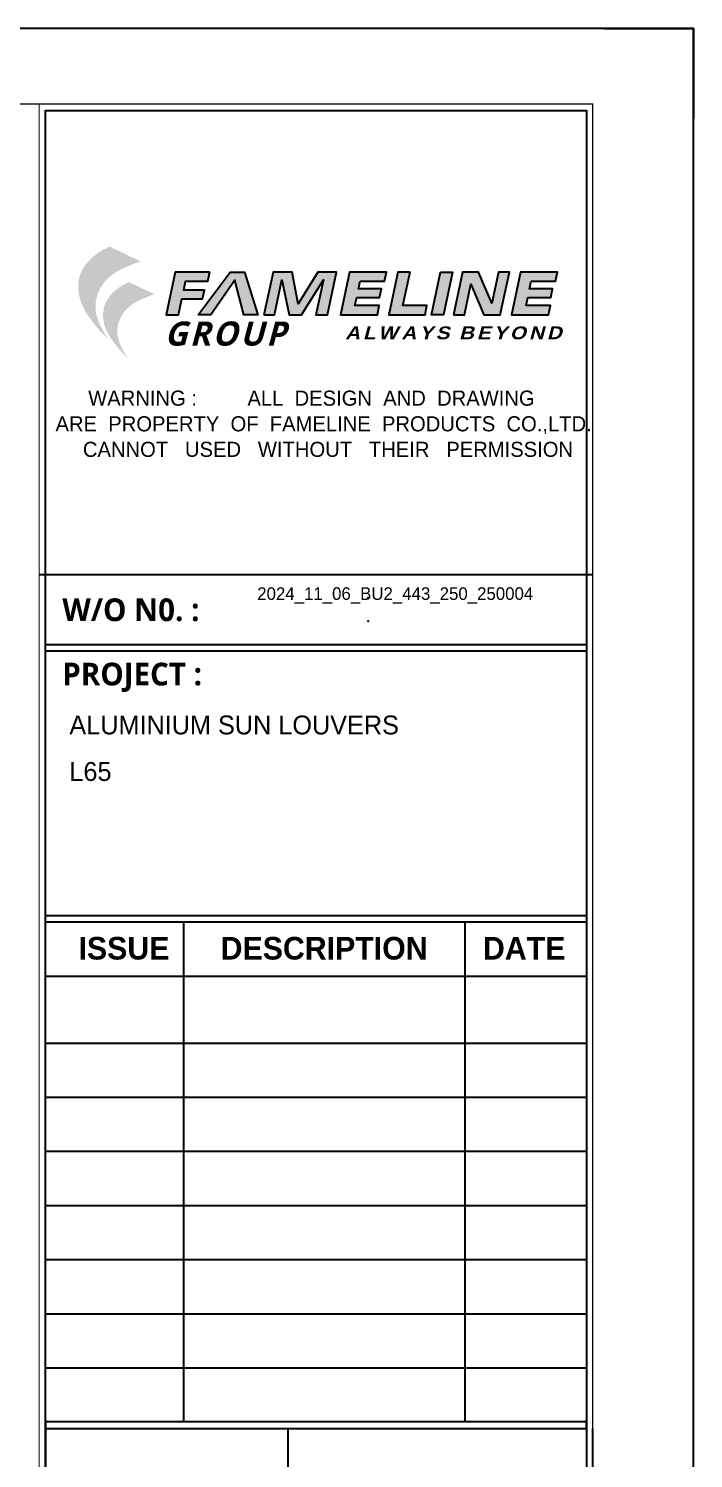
# Model space of a CAD drawing. Header units: millimetres. Extents: x -244126 to 368105, y -173968 to 259060.
# Drawn here: x -184224 to -178941, y 26169 to 37533 of the extents above; entities that cross this region are included whole.
import ezdxf
from ezdxf.enums import TextEntityAlignment as Align

# ---------------------------------------------------------------- set-up
doc = ezdxf.new("R2010")
doc.units = ezdxf.units.MM
doc.header["$MEASUREMENT"] = 0
doc.linetypes.add('TA_HL_003.00000', pattern=[19.5, 10.65, -8.85])
for name, color, linetype in [('000 - L I N E 0.1', 1, 'Continuous'), ('000 - T E X T', 4, 'Continuous'), ('000 - TITLEBLOCK', 4, 'Continuous')]:
    doc.layers.add(name, color=color, linetype=linetype)
doc.styles.add('Cetury Gothic', font='GOTHIC.TTF')
doc.styles.add('TA', font='Cordia New.ttf', dxfattribs={"height": 4.5})

# ---------------------------------------------------------------- blocks, each defined once
blk = doc.blocks.new('A$Cfd196da9')
at = {"color": 0, "linetype": 'ByBlock', "const_width": 0.1}
blk.add_lwpolyline([(-143.5, -98), (96.5, -98), (96.5, 99), (-143.5, 99)], close=True, dxfattribs=at)
blk = doc.blocks.new('A$C5e861bfc')
h = blk.add_hatch(color=3)
h.dxf.hatch_style = 1
h.set_gradient(color1=(51, 51, 51), color2=(132, 132, 132), tint=1, name='INVHEMISPHERICAL')
edge = h.paths.add_edge_path()
edge.add_spline(control_points=[(5.54, -18.72), (5.44, -18.58), (5.23, -18.29), (4.89, -17.68), (4.56, -16.94), (4.44, -16.06), (4.56, -15.27), (4.88, -14.53), (5.5, -13.73), (6.6, -13.02), (7.54, -12.69), (8.06, -12.5)], knot_values=[0, 0, 0, 0, 3.999368, 8.221458, 16.423435, 22.935826, 28.683381, 35.030362, 41.70231, 52.106571, 65.045306, 65.045306, 65.045306, 65.045306], degree=3, periodic=0)
edge.add_line((8.06, -12.5), (5.6, -11.32))
edge.add_spline(control_points=[(5.6, -11.32), (5.32, -11.46), (4.73, -11.74), (3.98, -12.38), (3.4, -13.13), (3.1, -13.98), (3.08, -14.86), (3.32, -15.84), (3.79, -16.71), (4.37, -17.47), (4.91, -18.12), (5.32, -18.51), (5.54, -18.72)], knot_values=[0, 0, 0, 0, 7.114643, 15.455222, 22.761373, 29.246418, 36.248595, 42.954952, 52.716962, 59.173886, 65.493194, 72.469008, 72.469008, 72.469008, 72.469008], degree=3, periodic=0)
edge = h.paths.add_edge_path(flags=16)
edge.add_spline(control_points=[(6.49, -12.96), (6.44, -12.94), (6.24, -12.87), (5.74, -12.84), (4.99, -12.89), (4.16, -13.03), (3.69, -13.32), (3.49, -13.44)], knot_values=[0, 0, 0, 0, 1.056476, 5.025479, 11.599149, 18.811417, 24.352285, 24.352285, 24.352285, 24.352285], degree=3, periodic=0)
edge.add_spline(control_points=[(3.49, -13.44), (3.5, -13.41), (3.52, -13.37), (3.6, -13.21), (3.67, -13.09), (3.86, -12.81), (3.99, -12.66), (4.27, -12.37), (4.44, -12.22), (4.7, -12.02), (4.78, -11.96), (4.97, -11.84), (5.06, -11.79), (5.27, -11.67), (5.38, -11.62), (5.53, -11.54), (5.56, -11.53), (5.6, -11.51)], knot_values=[0.636744, 0.636744, 0.636744, 0.636744, 1.528083, 1.528083, 5.150301, 5.150301, 9.845601, 9.845601, 15.15015, 15.15015, 17.802424, 17.802424, 20.454698, 20.454698, 23.491903, 23.491903, 24.373762, 24.373762, 24.373762, 24.373762], degree=3, periodic=0)
edge.add_line((5.6, -11.51), (7.62, -12.48))
edge.add_spline(control_points=[(7.62, -12.48), (7.51, -12.52), (7.39, -12.56), (7.01, -12.71), (6.75, -12.82), (6.49, -12.96)], knot_values=[3.151221, 3.151221, 3.151221, 3.151221, 5.963358, 5.963358, 12.618488, 12.618488, 12.618488, 12.618488], degree=3, periodic=0)
h = blk.add_hatch(color=253)
h.dxf.hatch_style = 1
edge = h.paths.add_edge_path()
edge.add_spline(control_points=[(5.6, -11.51), (5.56, -11.53), (5.53, -11.54), (5.38, -11.62), (5.27, -11.67), (5.06, -11.79), (4.97, -11.84), (4.78, -11.96), (4.7, -12.02), (4.44, -12.22), (4.27, -12.37), (3.99, -12.66), (3.86, -12.81), (3.67, -13.09), (3.6, -13.21), (3.52, -13.37), (3.5, -13.41), (3.49, -13.44)], knot_values=[0.636744, 0.636744, 0.636744, 0.636744, 1.518603, 1.518603, 4.555808, 4.555808, 7.208082, 7.208082, 9.860357, 9.860357, 15.164905, 15.164905, 19.860205, 19.860205, 23.482423, 23.482423, 24.373762, 24.373762, 24.373762, 24.373762], degree=3, periodic=0)
edge.add_spline(control_points=[(3.49, -13.44), (3.69, -13.32), (4.16, -13.03), (4.99, -12.89), (5.74, -12.84), (6.24, -12.87), (6.44, -12.94), (6.49, -12.96)], knot_values=[0, 0, 0, 0, 5.540868, 12.753135, 19.326806, 23.295809, 24.352285, 24.352285, 24.352285, 24.352285], degree=3, periodic=0)
edge.add_spline(control_points=[(6.49, -12.96), (6.75, -12.82), (7.01, -12.71), (7.39, -12.56), (7.51, -12.52), (7.62, -12.48)], knot_values=[3.151221, 3.151221, 3.151221, 3.151221, 9.806351, 9.806351, 12.618488, 12.618488, 12.618488, 12.618488], degree=3, periodic=0)
edge.add_line((7.62, -12.48), (5.6, -11.51))
edge = h.paths.add_edge_path()
edge.add_spline(control_points=[(7.13, -14.3), (7.11, -14.31), (7.08, -14.32), (6.96, -14.38), (6.86, -14.43), (6.69, -14.52), (6.61, -14.57), (6.47, -14.67), (6.39, -14.72), (6.18, -14.88), (6.05, -15), (5.81, -15.25), (5.71, -15.37), (5.55, -15.59), (5.49, -15.7), (5.42, -15.83), (5.41, -15.86), (5.4, -15.88)], knot_values=[0.636744, 0.636744, 0.636744, 0.636744, 1.518603, 1.518603, 4.555808, 4.555808, 7.208082, 7.208082, 9.860357, 9.860357, 15.164905, 15.164905, 19.860205, 19.860205, 23.482423, 23.482423, 24.373762, 24.373762, 24.373762, 24.373762], degree=3, periodic=0)
edge.add_spline(control_points=[(5.4, -15.88), (5.44, -15.86), (5.49, -15.83), (5.54, -15.8)], knot_values=[0, 0, 0, 0, 1.522018, 1.522018, 1.522018, 1.522018], degree=3, periodic=0)
edge.add_spline(control_points=[(5.54, -15.8), (5.63, -15.75), (5.72, -15.7), (5.82, -15.65)], knot_values=[1.522018, 1.522018, 1.522018, 1.522018, 4.566053, 4.566053, 4.566053, 4.566053], degree=3, periodic=0)
edge.add_spline(control_points=[(5.82, -15.65), (5.85, -15.64), (5.95, -15.59), (6.05, -15.56), (6.12, -15.54)], knot_values=[4.566053, 4.566053, 4.566053, 4.566053, 5.540868, 7.610089, 7.610089, 7.610089, 7.610089], degree=3, periodic=0)
edge.add_spline(control_points=[(6.12, -15.54), (6.22, -15.51), (6.33, -15.49), (6.43, -15.47)], knot_values=[7.610089, 7.610089, 7.610089, 7.610089, 10.654125, 10.654125, 10.654125, 10.654125], degree=3, periodic=0)
edge.add_spline(control_points=[(6.43, -15.47), (6.51, -15.46), (6.67, -15.44), (6.83, -15.43), (6.91, -15.42)], knot_values=[10.654125, 10.654125, 10.654125, 10.654125, 12.753135, 15.220178, 15.220178, 15.220178, 15.220178], degree=3, periodic=0)
edge.add_spline(control_points=[(6.91, -15.42), (7.05, -15.41), (7.21, -15.4), (7.38, -15.41), (7.39, -15.41)], knot_values=[15.220178, 15.220178, 15.220178, 15.220178, 19.326806, 19.786231, 19.786231, 19.786231, 19.786231], degree=3, periodic=0)
edge.add_spline(control_points=[(7.39, -15.41), (7.47, -15.41), (7.55, -15.41), (7.63, -15.43)], knot_values=[19.786231, 19.786231, 19.786231, 19.786231, 22.069258, 22.069258, 22.069258, 22.069258], degree=3, periodic=0)
edge.add_spline(control_points=[(7.63, -15.43), (7.67, -15.43), (7.73, -15.44), (7.78, -15.46), (7.79, -15.46)], knot_values=[22.069258, 22.069258, 22.069258, 22.069258, 23.295809, 23.591276, 23.591276, 23.591276, 23.591276], degree=3, periodic=0)
edge.add_spline(control_points=[(7.79, -15.46), (7.81, -15.47), (7.84, -15.48), (7.86, -15.49)], knot_values=[23.591276, 23.591276, 23.591276, 23.591276, 24.352285, 24.352285, 24.352285, 24.352285], degree=3, periodic=0)
edge.add_spline(control_points=[(7.86, -15.49), (8.08, -15.38), (8.3, -15.29), (8.61, -15.16), (8.7, -15.13), (8.8, -15.1)], knot_values=[3.151221, 3.151221, 3.151221, 3.151221, 9.806351, 9.806351, 12.618488, 12.618488, 12.618488, 12.618488], degree=3, periodic=0)
edge.add_line((8.8, -15.1), (7.13, -14.3))
h = blk.add_hatch(color=3)
h.dxf.hatch_style = 1
h.paths.add_polyline_path([(10.09, -16.74), (11.08, -16.74), (11.34, -15.48), (12.98, -15.48), (13.13, -14.78), (11.49, -14.78), (11.64, -14.07), (13.4, -14.07), (13.56, -13.35), (10.81, -13.35)])
h.paths.add_polyline_path([(12.64, -16.74), (13.64, -16.74), (15.55, -14), (16.27, -16.74), (17.37, -16.74), (16.33, -13.35), (15.17, -13.35)])
h.paths.add_polyline_path([(19.3, -13.97), (19.86, -16.74), (20.86, -16.74), (22.59, -13.98), (22, -16.74), (22.91, -16.74), (23.63, -13.35), (22.16, -13.35), (20.58, -15.88), (20.1, -13.35), (18.59, -13.35), (17.87, -16.74), (18.71, -16.74)])
h.paths.add_polyline_path([(23.95, -16.74), (26.88, -16.74), (27.03, -16.02), (25.1, -16.02), (25.24, -15.36), (27.06, -15.36), (27.2, -14.69), (25.38, -14.69), (25.51, -14.07), (27.45, -14.07), (27.6, -13.35), (24.67, -13.35)])
h.paths.add_polyline_path([(27.79, -16.74), (30.67, -16.74), (30.82, -16.02), (28.91, -16.02), (29.48, -13.35), (28.51, -13.35)])
h.paths.add_polyline_path([(31.18, -16.74), (32.14, -16.74), (32.86, -13.35), (31.9, -13.35)])
h.paths.add_polyline_path([(32.92, -16.74), (33.8, -16.74), (34.32, -14.3), (35.35, -16.74), (36.65, -16.74), (37.37, -13.35), (36.5, -13.35), (35.98, -15.83), (34.93, -13.35), (33.64, -13.35)])
h.paths.add_polyline_path([(37.55, -16.74), (40.48, -16.74), (40.63, -16.02), (38.7, -16.02), (38.84, -15.36), (40.66, -15.36), (40.8, -14.69), (38.98, -14.69), (39.11, -14.07), (41.05, -14.07), (41.2, -13.35), (38.27, -13.35)])
h = blk.add_hatch(color=3)
h.dxf.hatch_style = 1
h.set_gradient(color1=(51, 51, 51), color2=(132, 132, 132), tint=1, name='INVHEMISPHERICAL')
edge = h.paths.add_edge_path()
edge.add_spline(control_points=[(7.08, -20.22), (7, -20.11), (6.83, -19.87), (6.55, -19.37), (6.28, -18.76), (6.18, -18.04), (6.28, -17.39), (6.55, -16.78), (7.06, -16.12), (7.96, -15.54), (8.73, -15.27), (9.16, -15.11)], knot_values=[0, 0, 0, 0, 3.28902, 6.761203, 13.506384, 18.862075, 23.588778, 28.808439, 34.295348, 42.851654, 53.492273, 53.492273, 53.492273, 53.492273], degree=3, periodic=0)
edge.add_line((9.16, -15.11), (7.13, -14.14))
edge.add_spline(control_points=[(7.13, -14.14), (6.91, -14.25), (6.42, -14.49), (5.8, -15.01), (5.32, -15.63), (5.08, -16.33), (5.06, -17.05), (5.26, -17.86), (5.65, -18.57), (6.13, -19.2), (6.57, -19.74), (6.9, -20.06), (7.08, -20.22)], knot_values=[0, 0, 0, 0, 5.850974, 12.71014, 18.718608, 24.051811, 29.810295, 35.325501, 43.35363, 48.663707, 53.86061, 59.597414, 59.597414, 59.597414, 59.597414], degree=3, periodic=0)
edge = h.paths.add_edge_path(flags=16)
edge.add_spline(control_points=[(6.12, -15.54), (6.05, -15.56), (5.95, -15.59), (5.85, -15.64), (5.82, -15.65)], knot_values=[4.566053, 4.566053, 4.566053, 4.566053, 6.635274, 7.610089, 7.610089, 7.610089, 7.610089], degree=3, periodic=0)
edge.add_spline(control_points=[(5.82, -15.65), (5.72, -15.7), (5.63, -15.75), (5.54, -15.8)], knot_values=[1.522018, 1.522018, 1.522018, 1.522018, 4.566053, 4.566053, 4.566053, 4.566053], degree=3, periodic=0)
edge.add_spline(control_points=[(5.54, -15.8), (5.49, -15.83), (5.44, -15.86), (5.4, -15.88)], knot_values=[0, 0, 0, 0, 1.522018, 1.522018, 1.522018, 1.522018], degree=3, periodic=0)
edge.add_spline(control_points=[(5.4, -15.88), (5.41, -15.86), (5.42, -15.83), (5.49, -15.7), (5.55, -15.59), (5.71, -15.37), (5.81, -15.25), (6.05, -15), (6.18, -14.88), (6.39, -14.72), (6.47, -14.67), (6.61, -14.57), (6.69, -14.52), (6.86, -14.43), (6.96, -14.38), (7.08, -14.32), (7.11, -14.31), (7.13, -14.3)], knot_values=[0.636744, 0.636744, 0.636744, 0.636744, 1.528083, 1.528083, 5.150301, 5.150301, 9.845601, 9.845601, 15.15015, 15.15015, 17.802424, 17.802424, 20.454698, 20.454698, 23.491903, 23.491903, 24.373762, 24.373762, 24.373762, 24.373762], degree=3, periodic=0)
edge.add_line((7.13, -14.3), (8.8, -15.1))
edge.add_spline(control_points=[(8.8, -15.1), (8.7, -15.13), (8.61, -15.16), (8.3, -15.29), (8.08, -15.38), (7.86, -15.49)], knot_values=[3.151221, 3.151221, 3.151221, 3.151221, 5.963358, 5.963358, 12.618488, 12.618488, 12.618488, 12.618488], degree=3, periodic=0)
edge.add_spline(control_points=[(7.86, -15.49), (7.84, -15.48), (7.81, -15.47), (7.79, -15.46)], knot_values=[23.591276, 23.591276, 23.591276, 23.591276, 24.352285, 24.352285, 24.352285, 24.352285], degree=3, periodic=0)
edge.add_spline(control_points=[(7.79, -15.46), (7.78, -15.46), (7.73, -15.44), (7.67, -15.43), (7.63, -15.43)], knot_values=[22.069258, 22.069258, 22.069258, 22.069258, 22.364725, 23.591276, 23.591276, 23.591276, 23.591276], degree=3, periodic=0)
edge.add_spline(control_points=[(7.63, -15.43), (7.55, -15.41), (7.47, -15.41), (7.39, -15.41)], knot_values=[19.786231, 19.786231, 19.786231, 19.786231, 22.069258, 22.069258, 22.069258, 22.069258], degree=3, periodic=0)
edge.add_spline(control_points=[(7.39, -15.41), (7.38, -15.41), (7.21, -15.4), (7.05, -15.41), (6.91, -15.42)], knot_values=[15.220178, 15.220178, 15.220178, 15.220178, 15.679604, 19.786231, 19.786231, 19.786231, 19.786231], degree=3, periodic=0)
edge.add_spline(control_points=[(6.91, -15.42), (6.83, -15.43), (6.67, -15.44), (6.51, -15.46), (6.43, -15.47)], knot_values=[10.654125, 10.654125, 10.654125, 10.654125, 13.121167, 15.220178, 15.220178, 15.220178, 15.220178], degree=3, periodic=0)
edge.add_spline(control_points=[(6.43, -15.47), (6.33, -15.49), (6.22, -15.51), (6.12, -15.54)], knot_values=[7.610089, 7.610089, 7.610089, 7.610089, 10.654125, 10.654125, 10.654125, 10.654125], degree=3, periodic=0)
at = {"color": 3, "linetype": 'Continuous'}
for p, q in [((0, -37.38), (44, -37.38)), ((11.47, -65.02), (11.47, -104.74)), ((33.82, -65.02), (33.82, -104.74)), ((0.5, -69.32), (43.5, -69.32)), ((0.5, -105.27), (0.5, -112.72)), ((19.76, -105.27), (19.76, -112.72)), ((44, -112.72), (44, -105.27))]:
    blk.add_line(p, q, dxfattribs=at)
at = {"color": 8, "linetype": 'Continuous'}
for p, q in [((0.5, -74.63), (43.5, -74.63)), ((0.5, -78.93), (43.5, -78.93)), ((0.5, -83.23), (43.5, -83.23)), ((0.5, -87.53), (43.5, -87.53)), ((0.5, -91.83), (43.5, -91.83)), ((0.5, -96.14), (43.5, -96.14)), ((0.5, -100.44), (43.5, -100.44))]:
    blk.add_line(p, q, dxfattribs=at)
at = {"color": 3}
for points in [[(13.56, -13.35), (10.81, -13.35), (10.09, -16.74), (11.08, -16.74), (11.34, -15.48), (12.98, -15.48), (13.13, -14.78), (11.49, -14.78), (11.64, -14.07), (13.4, -14.07), (13.56, -13.35)], [(12.64, -16.74), (15.17, -13.35), (16.33, -13.35), (17.37, -16.74), (16.27, -16.74), (15.55, -14), (13.64, -16.74), (12.64, -16.74)], [(17.87, -16.74), (18.71, -16.74), (19.3, -13.97), (19.86, -16.74), (20.86, -16.74), (22.59, -13.98), (22, -16.74), (22.91, -16.74), (23.63, -13.35), (22.16, -13.35), (20.58, -15.88), (20.1, -13.35), (18.59, -13.35), (17.87, -16.74)], [(29.48, -13.35), (28.51, -13.35), (27.79, -16.74), (30.67, -16.74), (30.82, -16.02), (28.91, -16.02), (29.48, -13.35)], [(31.9, -13.35), (32.86, -13.35), (32.14, -16.74), (31.18, -16.74), (31.9, -13.35)], [(32.92, -16.74), (33.8, -16.74), (34.32, -14.3), (35.35, -16.74), (36.65, -16.74), (37.37, -13.35), (36.5, -13.35), (35.98, -15.83), (34.93, -13.35), (33.64, -13.35), (32.92, -16.74)]]:
    blk.add_lwpolyline(points, dxfattribs=at)
for points in [[(25.51, -14.07), (27.45, -14.07), (27.6, -13.35), (24.67, -13.35), (23.95, -16.74), (26.88, -16.74), (27.03, -16.02), (25.1, -16.02), (25.24, -15.36), (27.06, -15.36), (27.2, -14.69), (25.38, -14.69)], [(39.11, -14.07), (41.05, -14.07), (41.2, -13.35), (38.27, -13.35), (37.55, -16.74), (40.48, -16.74), (40.63, -16.02), (38.7, -16.02), (38.84, -15.36), (40.66, -15.36), (40.8, -14.69), (38.98, -14.69)]]:
    blk.add_lwpolyline(points, close=True, dxfattribs=at)
at = {"color": 3, "linetype": 'Continuous'}
for points in [[(0.5, -42.94), (43.5, -42.94), (43.5, -43.48), (0.5, -43.48)], [(0.5, -64.48), (43.5, -64.48), (43.5, -65.02), (0.5, -65.02)], [(0.5, -105.27), (43.5, -105.27), (43.5, -104.74), (0.5, -104.74)]]:
    blk.add_lwpolyline(points, close=True, dxfattribs=at)
at = {"layer": '000 - T E X T', "color": 3, "const_width": 0.1}
blk.add_lwpolyline([(0, -197), (44, -197), (44, 0), (0, 0)], close=True, dxfattribs=at)
at = {"color": 4, "style": 'Cetury Gothic'}
for s, p in [(' WARNING :         ALL  DESIGN  AND  DRAWING', (3.45, -23.97)), ('ARE  PROPERTY  OF  FAMELINE  PRODUCTS  CO.,LTD.', (1.3, -26.01)), (' CANNOT   USED   WITHOUT   THEIR   PERMISSION', (3.03, -28.04))]:
    blk.add_text(s, height=1.2, dxfattribs=at).set_placement(p)
at = {"color": 2, "attachment_point": 1, "style": 'Cetury Gothic'}
for s, width, insert, char_height in [('{\\f@Meiryo UI|b1|i1|c0|p34;\\T1.1;GROUP}', 12.1049, (9.96, -17.28), 1.9183), ('{\\fArial Black|b0|i1|c0|p34;\\T1.2;ALWAYS BEYOND}', 19.6239, (24.32, -17.67), 1.0231)]:
    blk.add_mtext_dynamic_manual_height_columns(s, width=width, gutter_width=3.2, heights=[0], dxfattribs=dict(at, insert=insert, char_height=char_height))
at = {"color": 4, "char_height": 1.8, "style": 'Cetury Gothic'}
for s, insert, attachment_point in [('{\\f@Malgun Gothic|b1|i0|c0|p34;W/O N0. :}', (1.84, -39.29), 1), ('{\\f@Malgun Gothic|b1|i0|c0|p34;PROJECT :}', (1.84, -44.4), 1), ('{\\fCentury Gothic|b1|i0|c0|p34;ISSUE}', (6.74, -66.19), 2), ('{\\fCentury Gothic|b1|i0|c0|p34;DESCRIPTION}', (22.65, -66.19), 2), ('{\\fCentury Gothic|b1|i0|c0|p34;DATE}', (38.55, -66.19), 2)]:
    blk.add_mtext(s, dxfattribs=dict(at, insert=insert, attachment_point=attachment_point))
blk = doc.blocks.new('*U3952')
for p in [(27115, 16477), (27115, 16291)]:
    blk.add_point(p)
at = {"layer": '000 - L I N E 0.1', "color": 21, "linetype": 'Continuous'}
blk.add_lwpolyline([(28988, 21000), (29700, 21000), (29700, 20288)], dxfattribs=at)
at = {"layer": '000 - T E X T', "color": 3, "const_width": 10}
blk.add_lwpolyline([(28900, 700), (24500, 700), (24500, 20400), (28900, 20400)], close=True, dxfattribs=at)
at = {"layer": '000 - T E X T', "color": 3}
blk.add_lwpolyline([(28850, 750), (24550, 750), (24550, 20350), (28850, 20350)], close=True, dxfattribs=at)
at = {"layer": '000 - TITLEBLOCK', "color": 250}
blk.add_lwpolyline([(0, 0), (29700, 0), (29700, 21000), (0, 21000)], close=True, dxfattribs=at)
at = {"xscale": 100, "yscale": 100, "zscale": 100}
blk.add_blockref('A$C5e861bfc', (24500, 20400), dxfattribs=at)
at = {"layer": '000 - T E X T', "color": 3, "xscale": 100, "yscale": 100, "zscale": 100}
blk.add_blockref('A$Cfd196da9', (14850, 10500), dxfattribs=at)
at = {"color": 4, "style": 'TA'}
blk.add_attdef('PAPER_SIZE', text='', height=125, dxfattribs=at).set_placement((28430, 499), align=Align.MIDDLE_RIGHT)
blk.add_attdef('SCALE_SIZE', text='', height=125, dxfattribs=at).set_placement((28676, 501), align=Align.MIDDLE_LEFT)
at = {"layer": '000 - T E X T', "color": 250, "style": 'TA'}
for tag, height, p in [('SUPERLINK', 100, (863, 20788)), ('NAMEFILE', 100, (863, 20588)), ('SC', 2000, (168, 18761))]:
    blk.add_attdef(tag, text='', height=height, dxfattribs=at).set_placement(p, align=Align.MIDDLE_LEFT)
at = {"layer": '000 - T E X T', "color": 4, "style": 'TA'}
for tag, height, p in [('PRELIM_NAME_JOB_1', 100, (26233, 16510)), ('PRELIM_NAME_JOB_2', 100, (26233, 16291)), ('PRELIM_NAME_PROJECT_1', 150, (24740, 15466)), ('PRELIM_NAME_PROJECT_2', 150, (24740, 15096)), ('PRELIM_NAME_PROJECT_3', 150, (24740, 14726)), ('PRELIM_NAME_TITLE_3', 120, (24775, 3699)), ('DRAWING_NO1', 120, (24731, 1646)), ('DRAWING_NO2', 120, (24731, 1246)), ('PRELIM_NAME_TITLE_1', 1.2, (248, 44)), ('PRELIM_NAME_TITLE_2', 1.2, (248, 40))]:
    blk.add_attdef(tag, text='', height=height, dxfattribs=at).set_placement(p, align=Align.MIDDLE_LEFT)
at = {"layer": '000 - T E X T', "color": 4, "style": 'Cetury Gothic'}
for tag, p in [('SHEET_NO.', (28079, 1700)), ('TOTAL_SHEET_NO.', (28048, 882))]:
    blk.add_attdef(tag, text='', height=180, dxfattribs=at).set_placement(p, align=Align.CENTER)
at = {"layer": '000 - T E X T', "color": 4, "style": 'TA'}
blk.add_attdef('NAME_REMARK', (2764, 865), '', height=200, dxfattribs=at)

msp = doc.modelspace()

# ---------------------------------------------------------------- block references
at = {"color": 2, "linetype": 'TA_HL_003.00000'}
ref = msp.add_blockref('*U3952', (-208640.51461, 16532.66162), dxfattribs=at)
ref.add_attrib('PRELIM_NAME_JOB_1', '2024_11_06_BU2_443_250_250004', dxfattribs={"layer": '000 - T E X T', "color": 4, "height": 100, "style": 'TA'}).set_placement((-182407.26436, 33042.21211), align=Align.MIDDLE_LEFT)
ref.add_attrib('PRELIM_NAME_PROJECT_1', 'ALUMINIUM SUN LOUVERS', dxfattribs={"layer": '000 - T E X T', "color": 4, "height": 150, "style": 'TA'}).set_placement((-183900.18711, 31998.17457), align=Align.MIDDLE_LEFT)
ref.add_attrib('PRELIM_NAME_PROJECT_2', 'L65', dxfattribs={"layer": '000 - T E X T', "color": 4, "height": 150, "style": 'TA'}).set_placement((-183900.18711, 31628.17457), align=Align.MIDDLE_LEFT)

doc.saveas('drawing.dxf')
